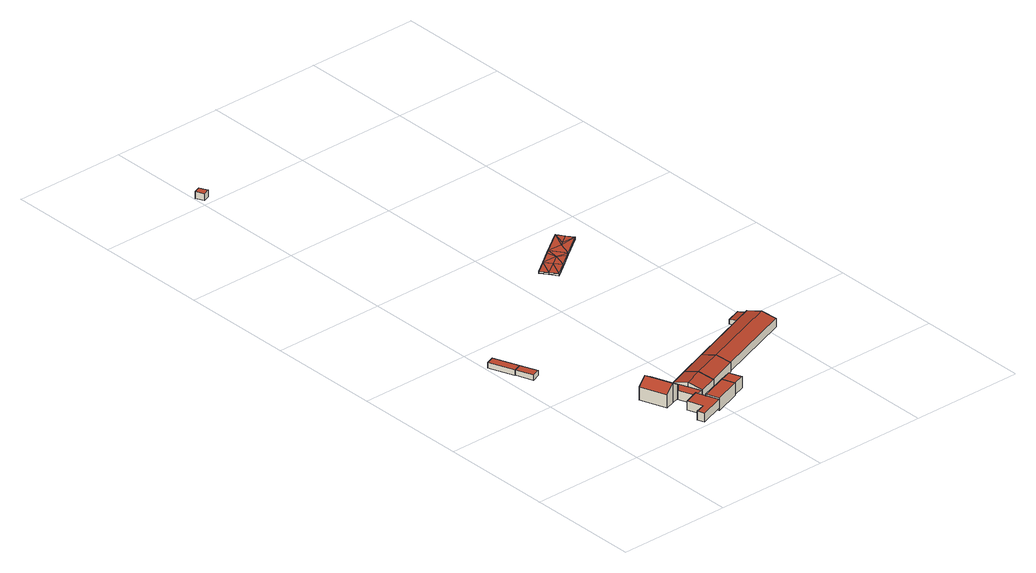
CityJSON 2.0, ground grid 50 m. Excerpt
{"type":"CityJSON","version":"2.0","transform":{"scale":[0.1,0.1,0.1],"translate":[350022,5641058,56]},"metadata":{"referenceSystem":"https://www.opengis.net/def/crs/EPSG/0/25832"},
"CityObjects":{
"building1":{"type":"Building","attributes":{"Geometrietyp2DReferenz":"3000","Gemeindeschluessel":"05362028","function":"31001_2723","roofType":"1000","measuredHeight":2.42},"address":[{"country":"Germany","locality":"Hürth","thoroughfareNumber":"206","thoroughfareName":"Horbeller Straße"}],"geometry":[{"type":"Solid","lod":"2","boundaries":[[[[0,1,2,3]],[[4,5,1,0]],[[6,7,5,4]],[[3,2,7,6]],[[4,0,3,6]],[[1,5,7,2]]]],"semantics":{"surfaces":[{"type":"WallSurface"},{"type":"RoofSurface"},{"type":"GroundSurface"}],"values":[[0,0,0,0,1,2]]}}]},
"building2":{"type":"Building","attributes":{"Geometrietyp2DReferenz":"3000","Gemeindeschluessel":"05362028","function":"31001_2723","roofType":"1000","measuredHeight":2.3},"address":[{"country":"Germany","locality":"Hürth","thoroughfareNumber":"206","thoroughfareName":"Horbeller Straße"}],"geometry":[{"type":"Solid","lod":"2","boundaries":[[[[8,9,10,0]],[[11,12,9,8]],[[4,13,12,11]],[[0,10,13,4]],[[11,8,0,4]],[[9,12,13,10]]]],"semantics":{"surfaces":[{"type":"WallSurface"},{"type":"RoofSurface"},{"type":"GroundSurface"}],"values":[[0,0,0,0,1,2]]}}]},
"building3":{"type":"Building","attributes":{"Geometrietyp2DReferenz":"3000","Gemeindeschluessel":"05362028","function":"31001_1010","roofType":"3100","measuredHeight":8.75},"address":[{"country":"Germany","locality":"Hürth","thoroughfareNumber":"200","thoroughfareName":"Horbeller Straße"}],"geometry":[{"type":"Solid","lod":"2","boundaries":[[[[14,15,16,17]],[[18,19,15,14]],[[20,21,19,18]],[[22,23,21,20]],[[24,25,23,22]],[[26,27,25,24]],[[28,29,27,26]],[[17,16,29,28]],[[18,14,17,20]],[[28,26,24,22,20,17]],[[15,19,21,23,25,27,29,16]]]],"semantics":{"surfaces":[{"type":"WallSurface"},{"type":"RoofSurface"},{"type":"GroundSurface"}],"values":[[0,0,0,0,0,0,0,0,1,1,2]]}}]},
"building4":{"type":"Building","attributes":{"Geometrietyp2DReferenz":"3000","Gemeindeschluessel":"05362028","function":"31001_1310","roofType":"1000","measuredHeight":3.94},"address":[{"country":"Germany","locality":"Hürth","thoroughfareNumber":"200","thoroughfareName":"Horbeller Straße"}],"geometry":[{"type":"Solid","lod":"2","boundaries":[[[[30,31,32,33]],[[34,35,31,30]],[[36,37,35,34]],[[38,39,37,36]],[[40,41,39,38]],[[42,43,41,40]],[[44,45,43,42]],[[46,47,45,44]],[[33,32,47,46]],[[44,42,40,38,36,34,30,33,46]],[[31,35,37,39,41,43,45,47,32]]]],"semantics":{"surfaces":[{"type":"WallSurface"},{"type":"RoofSurface"},{"type":"GroundSurface"}],"values":[[0,0,0,0,0,0,0,0,0,1,2]]}}]},
"building5":{"type":"Building","attributes":{"Geometrietyp2DReferenz":"3000","Gemeindeschluessel":"05362028","function":"31001_2729","roofType":"1000","measuredHeight":3.95},"address":[{"country":"Germany","locality":"Hürth","thoroughfareNumber":"200","thoroughfareName":"Horbeller Straße"}],"geometry":[{"type":"Solid","lod":"2","boundaries":[[[[48,49,50,51]],[[52,53,49,48]],[[54,55,53,52]],[[56,57,55,54]],[[58,59,57,56]],[[60,61,59,58]],[[62,63,61,60]],[[51,50,63,62]],[[60,58,56,54,52,48,51,62]],[[49,53,55,57,59,61,63,50]]]],"semantics":{"surfaces":[{"type":"WallSurface"},{"type":"RoofSurface"},{"type":"GroundSurface"}],"values":[[0,0,0,0,0,0,0,0,1,2]]}}]},
"building6":{"type":"Building","attributes":{"Geometrietyp2DReferenz":"3000","Gemeindeschluessel":"05362028","function":"31001_1010","roofType":"1000","measuredHeight":5.58},"address":[{"country":"Germany","locality":"Hürth","thoroughfareNumber":"200","thoroughfareName":"Horbeller Straße"}],"geometry":[{"type":"Solid","lod":"2","boundaries":[[[[64,65,66,67]],[[68,69,65,64]],[[70,71,69,68]],[[72,73,71,70]],[[74,75,73,72]],[[67,66,75,74]],[[72,70,68,64,67,74]],[[65,69,71,73,75,66]]]],"semantics":{"surfaces":[{"type":"WallSurface"},{"type":"RoofSurface"},{"type":"GroundSurface"}],"values":[[0,0,0,0,0,0,1,2]]}}]},
"building7":{"type":"Building","attributes":{"Geometrietyp2DReferenz":"3000","Gemeindeschluessel":"05362028","function":"31001_2729","roofType":"3100","measuredHeight":6.78},"address":[{"country":"Germany","locality":"Hürth","thoroughfareNumber":"200","thoroughfareName":"Horbeller Straße"}],"geometry":[{"type":"Solid","lod":"2","boundaries":[[[[76,77,78,79]],[[80,81,77,76]],[[82,83,81,80]],[[84,85,83,82]],[[86,87,85,84]],[[88,89,87,86]],[[90,91,89,88]],[[79,78,91,90]],[[84,82,80,76,86]],[[79,90,88,86,76]],[[77,81,83,85,87,89,91,78]]]],"semantics":{"surfaces":[{"type":"WallSurface"},{"type":"RoofSurface"},{"type":"GroundSurface"}],"values":[[0,0,0,0,0,0,0,0,1,1,2]]}}]},
"building8":{"type":"Building","attributes":{"Geometrietyp2DReferenz":"3000","Gemeindeschluessel":"05362028","function":"31001_1010","roofType":"1000","measuredHeight":5.08},"address":[{"country":"Germany","locality":"Hürth","thoroughfareNumber":"200","thoroughfareName":"Horbeller Straße"}],"geometry":[{"type":"Solid","lod":"2","boundaries":[[[[92,93,94,95]],[[68,96,93,92]],[[64,97,96,68]],[[95,94,97,64]],[[68,92,95,64]],[[93,96,97,94]]]],"semantics":{"surfaces":[{"type":"WallSurface"},{"type":"RoofSurface"},{"type":"GroundSurface"}],"values":[[0,0,0,0,1,2]]}}]},
"building9":{"type":"Building","attributes":{"Geometrietyp2DReferenz":"3000","Gemeindeschluessel":"05362028","function":"31001_2120","roofType":"3100","measuredHeight":5.95},"address":[{"country":"Germany","locality":"Hürth","thoroughfareNumber":"200","thoroughfareName":"Horbeller Straße"}],"geometry":[{"type":"Solid","lod":"2","boundaries":[[[[86,98,99,88]],[[84,100,98,86]],[[101,102,100,84]],[[103,104,102,101]],[[105,106,104,103]],[[88,99,106,105]],[[101,84,86,103]],[[88,105,103,86]],[[98,100,102,104,106,99]]]],"semantics":{"surfaces":[{"type":"WallSurface"},{"type":"RoofSurface"},{"type":"GroundSurface"}],"values":[[0,0,0,0,0,0,1,1,2]]}}]},
"building10":{"type":"Building","attributes":{"Geometrietyp2DReferenz":"3000","Gemeindeschluessel":"05362028","function":"31001_2610","roofType":"9999","measuredHeight":3},"geometry":[{"type":"Solid","lod":"2","boundaries":[[[[107,108,109,110]],[[108,111,112,109]],[[107,113,111,108]],[[110,114,113,107]],[[109,112,114,110]],[[111,113,114,112]]]],"semantics":{"surfaces":[{"type":"RoofSurface"},{"type":"WallSurface"},{"type":"GroundSurface"}],"values":[[0,1,1,1,1,2]]}}]},
"building11":{"type":"Building","attributes":{"Geometrietyp2DReferenz":"3000","Gemeindeschluessel":"05362028","function":"31001_2723","roofType":"3100","measuredHeight":5.39},"address":[{"country":"Germany","locality":"Hürth","thoroughfareNumber":"200","thoroughfareName":"Horbeller Straße"}],"geometry":[{"type":"Solid","lod":"2","boundaries":[[[[115,116,117,105]],[[101,118,116,115]],[[119,120,118,101]],[[121,122,120,119]],[[123,124,122,121]],[[125,126,124,123]],[[105,117,126,125]],[[121,119,101,115,123]],[[105,125,123,115]],[[116,118,120,122,124,126,117]]]],"semantics":{"surfaces":[{"type":"WallSurface"},{"type":"RoofSurface"},{"type":"GroundSurface"}],"values":[[0,0,0,0,0,0,0,1,1,2]]}}]},
"building12":{"type":"Building","attributes":{"Geometrietyp2DReferenz":"3000","Gemeindeschluessel":"05362028","function":"31001_2723","roofType":"2100","measuredHeight":2.97},"address":[{"country":"Germany","locality":"Hürth","thoroughfareNumber":"200","thoroughfareName":"Horbeller Straße"}],"geometry":[{"type":"Solid","lod":"2","boundaries":[[[[127,128,129,130]],[[131,132,128,127]],[[133,134,132,131]],[[130,129,134,133]],[[131,127,130,133]],[[128,132,134,129]]]],"semantics":{"surfaces":[{"type":"WallSurface"},{"type":"RoofSurface"},{"type":"GroundSurface"}],"values":[[0,0,0,0,1,2]]}}]},
"building13":{"type":"Building","attributes":{"Geometrietyp2DReferenz":"2000","Gemeindeschluessel":"05362028","function":"53001_1800","roofType":"9999","measuredHeight":1},"geometry":[{"type":"MultiSurface","lod":"2","boundaries":[[[135,136,137]],[[136,138,137]],[[139,140,135]],[[140,136,135]],[[141,142,139]],[[142,140,139]],[[143,144,141]],[[144,142,141]],[[145,146,143]],[[146,144,143]],[[147,148,145]],[[148,146,145]],[[149,150,147]],[[150,148,147]],[[151,152,149]],[[152,150,149]],[[153,154,151]],[[154,152,151]],[[151,152,153]],[[152,154,153]],[[155,156,151]],[[156,152,151]],[[157,158,155]],[[158,156,155]],[[137,138,157]],[[138,158,157]],[[138,136,142]],[[138,142,159]],[[159,142,160]],[[160,142,161]],[[161,142,144]],[[161,144,140]],[[161,140,152]],[[152,140,162]],[[162,140,146]],[[162,146,163]],[[163,146,148]],[[163,148,150]],[[163,150,162]],[[162,150,152]],[[156,158,159]],[[159,158,138]],[[156,159,160]],[[156,160,161]],[[156,161,154]],[[154,161,152]],[[137,141,135]],[[137,164,141]],[[164,165,141]],[[165,166,141]],[[166,143,141]],[[166,139,143]],[[166,151,139]],[[151,167,139]],[[167,145,139]],[[167,168,145]],[[168,147,145]],[[168,149,147]],[[168,167,149]],[[167,151,149]],[[155,164,157]],[[164,137,157]],[[155,165,164]],[[155,166,165]],[[155,153,166]],[[153,151,166]]],"semantics":{"surfaces":[{"type":"WallSurface"},{"type":"GroundSurface"},{"type":"RoofSurface"}],"values":[0,0,0,0,0,0,0,0,0,0,0,0,0,0,0,0,0,0,0,0,0,0,0,0,0,0,1,1,1,1,1,1,1,1,1,1,1,1,1,1,1,1,1,1,1,1,2,2,2,2,2,2,2,2,2,2,2,2,2,2,2,2,2,2,2,2]}}]}
},
"vertices":[
[83,769,37],[83,769,13],[41,880,13],[41,880,37],[47,755,37],[47,755,13],[4,866,37],[4,866,13],
[112,694,37],[112,694,14],[83,769,14],[75,680,37],[75,680,14],[47,755,14],
[317,180,77],[317,180,18],[359,194,18],[359,194,106],[276,296,77],[276,296,18],[318,311,106],[318,311,18],[360,325,77],[360,325,18],[388,246,77],[388,246,18],[401,209,77],[401,209,18],[395,207,81],[395,207,18],
[365,119,58],[365,119,18],[389,52,18],[389,52,58],[421,139,58],[421,139,18],[432,143,58],[432,143,18],[435,135,58],[435,135,18],[447,102,58],[447,102,18],[467,47,58],[467,47,18],[356,7,58],[356,7,18],[346,37,58],[346,37,18],
[465,146,54],[465,146,14],[422,259,14],[422,259,54],[435,135,54],[435,135,14],[432,143,54],[432,143,14],[421,139,54],[421,139,14],[395,207,54],[395,207,14],[401,209,54],[401,209,14],[388,246,54],[388,246,14],
[567,145,64],[567,145,8],[536,134,8],[536,134,64],[587,89,64],[587,89,8],[467,46,64],[467,46,8],[467,47,64],[467,47,8],[447,102,64],[447,102,8],
[444,202,73],[444,202,5],[465,146,5],[465,146,57],[422,259,57],[422,259,5],[421,261,56],[421,261,5],[506,293,56],[506,293,5],[528,234,73],[528,234,5],[550,174,56],[550,174,5],[466,143,56],[466,143,5],
[638,107,64],[638,107,13],[618,163,13],[618,163,64],[587,89,13],[567,145,13],
[528,234,13],[550,174,13],[506,293,13],[638,343,56],[638,343,13],[661,283,73],[661,283,13],[683,224,56],[683,224,13],
[17,2517,41],[45,2530,41],[29,2567,41],[1,2555,41],[45,2530,11],[29,2567,11],[17,2517,11],[1,2555,11],
[661,283,72],[661,283,18],[683,224,18],[638,343,18],[922,449,56],[922,449,18],[985,473,56],[985,473,18],[1008,413,72],[1008,413,18],[1030,354,56],[1030,354,18],
[908,487,40],[908,487,19],[922,449,19],[922,449,48],[971,510,40],[971,510,19],[985,473,48],[985,473,19],
[620,1264,20],[620,1264,10],[643,1232,20],[643,1232,10],[749,1356,20],[749,1356,10],[675,1304,20],[675,1304,10],[732,1345,20],[732,1345,10],[848,1427,19],[848,1427,9],[871,1395,19],[871,1395,9],[894,1362,19],[894,1362,9],[795,1291,20],[795,1291,10],[779,1280,20],[779,1280,10],[722,1239,20],[722,1239,10],[666,1199,20],[666,1199,10],[699,1271,10],[700,1272,10],[741,1302,10],[814,1354,9],[830,1365,9],[699,1271,20],[700,1272,20],[741,1302,20],[814,1354,19],[830,1365,19]
]}
